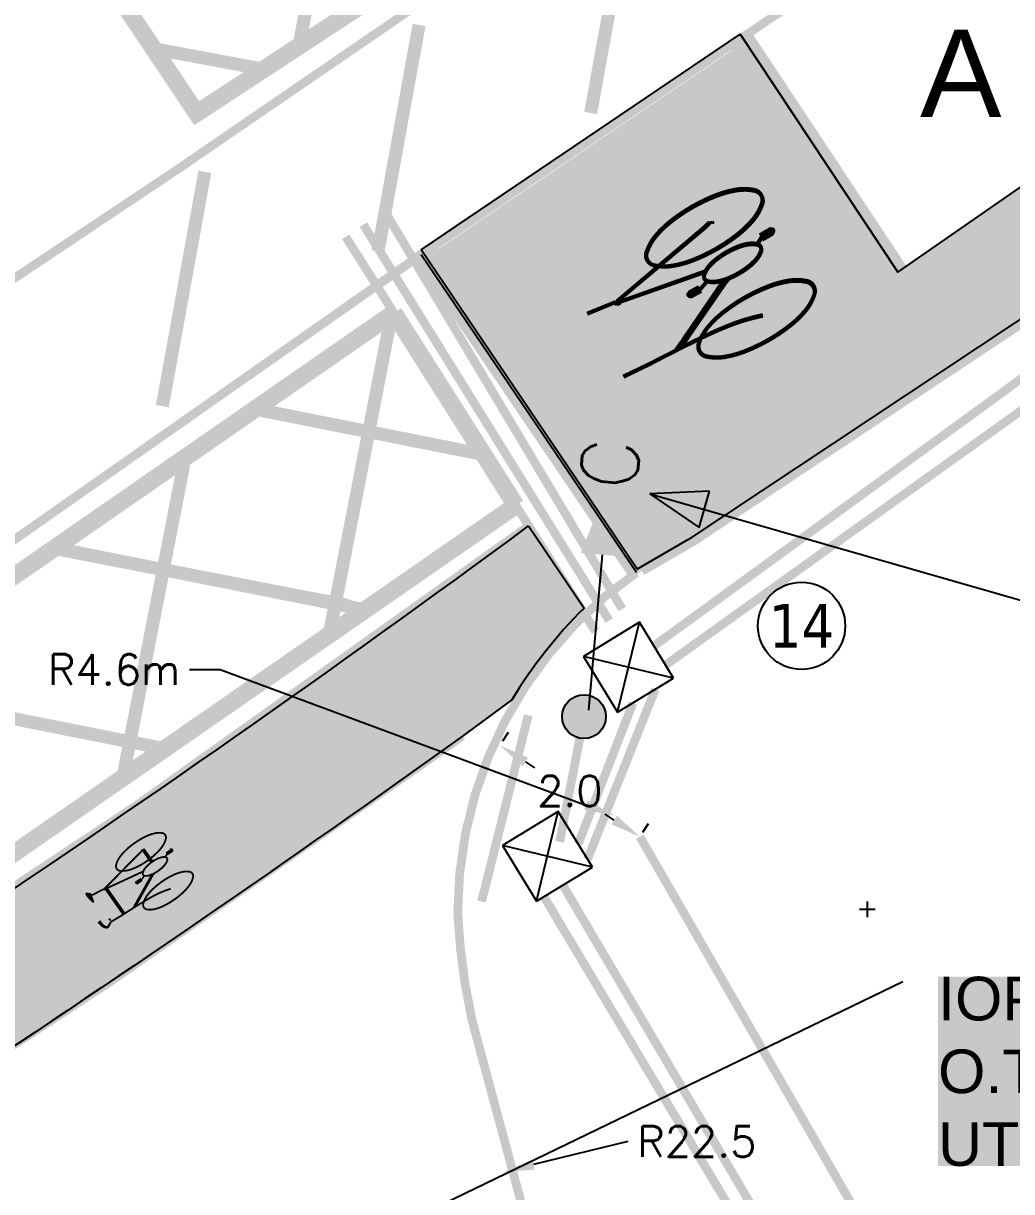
# Model space of a CAD drawing. Extents: x 375488 to 375825, y 165886 to 166087.
# Drawn here: x 375632.26 to 375643.58, y 165956.65 to 165970.04 of the extents above; entities that cross this region are included whole.
import ezdxf
from ezdxf.enums import TextEntityAlignment as Align

# ---------------------------------------------------------------- set-up
doc = ezdxf.new("R2010")
doc.units = 0
for name, pattern in [('1004', [6, 4, -2]), ('1010', [2, 1, -1]), ('1041', [2, 1, 0, 1]), ('1043', [2, 1, 0, 1]), ('1043_200', [100, 100, 0]), ('DASHED', [0.75, 0.5, -0.25]), ('DUCT1', [2, 1, -0.5, 0, -0.5]), ('LabelLeaderStyle', [100, 100, 0])]:
    doc.linetypes.add(name, pattern=pattern)
doc.layers.get('0').update_dxf_attribs({"linetype": 'CONTINUOUS'})
for name, color, linetype in [('00-Existing', 8, 'CONTINUOUS'), ('00-Prop', 7, 'CONTINUOUS'), ('00-Prop refreshed', 7, 'CONTINUOUS'), ('ducts', 3, 'CONTINUOUS'), ('ELEC LOOPS NEW', 1, 'CONTINUOUS'), ('Existing', 8, 'CONTINUOUS'), ('EXISTING DUCTS', 8, 'DUCT1'), ('GUARDRAIL PEDESTRIAN', 4, 'CONTINUOUS'), ('KTS_LINES_YEL', 50, 'CONTINUOUS'), ('KTS_SIGNALS', 4, 'CONTINUOUS'), ('KTS_SIGNALS_Labels', 160, 'CONTINUOUS'), ('LIMITOFADOPTION', 193, 'DASHED'), ('LINES', 7, 'CONTINUOUS'), ('NUMBERS', 7, 'CONTINUOUS'), ('Rd Marks White new', 7, 'CONTINUOUS'), ('Rd Marks yellow new', 40, 'CONTINUOUS'), ('ROAD MARKINGS WHITE', 7, 'CONTINUOUS'), ('SETOUT DIMS', 1, 'CONTINUOUS'), ('SETOUT KERBS AND ISLAND', 170, 'CONTINUOUS'), ('SIGSnumbers', 7, 'CONTINUOUS')]:
    doc.layers.add(name, color=color, linetype=linetype)
doc.styles.add('KTS_tahoma', font='tahoma.ttf')
doc.styles.get("Standard").update_dxf_attribs({"font": 'romans.shx'})
doc.dimstyles.get("Standard").update_dxf_attribs({"dimtxt": 0.18, "dimasz": 0.18, "dimexe": 0.18, "dimexo": 0.0625, "dimgap": 0.09, "dimtad": 0, "dimtih": 1, "dimtoh": 1, "dimdec": 4, "dimzin": 0, "dimdsep": 46, "dimtxsty": 'Standard', "dimcen": 0.09, "dimadec": 0, "dimazin": 0, "dimtfac": 1, "dimtdec": 4, "dimtofl": 0, "dimtmove": 0, "dimatfit": 3, "dimfxl": 1, "dimtolj": 1, "dimtzin": 0, "dimarcsym": 0})

# ---------------------------------------------------------------- blocks, each defined once
blk = doc.blocks.new('JBOX8')
at = {"color": 0, "linetype": 'ByBlock'}
for p, q in [((0.375, 0.375), (-0.375, 0.375)), ((-0.375, 0.375), (-0.375, -0.375)), ((-0.375, 0.375), (0.375, -0.375)), ((0.375, 0.375), (-0.375, -0.375)), ((0.375, -0.375), (0.375, 0.375)), ((-0.375, -0.375), (0.375, -0.375))]:
    blk.add_line(p, q, dxfattribs=at)
blk = doc.blocks.new('poleno')
at = {"layer": 'NUMBERS'}
blk.add_circle((0, 0), 1, dxfattribs=at)
at = {"layer": 'NUMBERS', "style": 'KTS_tahoma'}
blk.add_attdef('NUMBER', text='', height=1, dxfattribs=at).set_placement((0, 0), align=Align.MIDDLE)
blk = doc.blocks.new('1057l')
at = {"color": 0}
blk.add_line((-0.141, 0.933), (-0.095, 0.863), dxfattribs=at)
for points in [[(-0.492, 2.441, 0.0463, 0.0487, 0), (-0.501, 2.461, 0.0487, 0.0509, 0), (-0.51, 2.479, 0.0509, 0.0528, 0), (-0.518, 2.495, 0.0528, 0.0545, 0), (-0.525, 2.509, 0.0545, 0.056, 0), (-0.531, 2.522, 0.056, 0.0573, 0), (-0.536, 2.533, 0.0573, 0.0585, 0), (-0.54, 2.543, 0.0585, 0.0595, 0), (-0.543, 2.553, 0.0595, 0.0605, 0), (-0.546, 2.561, 0.0605, 0.0615, 0), (-0.547, 2.57, 0.0615, 0.0623, 0), (-0.547, 2.578, 0.0623, 0.0632, 0), (-0.545, 2.587, 0.0632, 0.0642, 0), (-0.542, 2.595, 0.0642, 0.0652, 0), (-0.537, 2.603, 0.0652, 0.0664, 0), (-0.53, 2.612, 0.0664, 0.0678, 0), (-0.52, 2.621, 0.0678, 0.0695, 0), (-0.508, 2.63, 0.0695, 0.0714, 0), (-0.493, 2.639, 0.0714, 0.0736, 0), (-0.474, 2.648, 0.0736, 0.0763, 0), (-0.451, 2.656, 0.0763, 0.0794, 0), (-0.423, 2.664, 0.0794, 0.0831, 0), (-0.389, 2.669, 0.0831, 0.0875, 0), (-0.348, 2.673, 0.0875, 0.0926, 0), (-0.3, 2.674, 0.0926, 0.0926, 0)], [(0.17, 2.508, 0.0463, 0.139, 0), (0.381, 2.5, 0.139, 0.0463, 0), (0.477, 2.541, 0.0463, 0.0463, 0)]]:
    blk.add_lwpolyline(points, format="xyseb", dxfattribs=at)
for points, const_width in [([(-0.511, 2.113), (-0.488, 2.438)], 0.0463), ([(0.299, 2.09), (0.345, 2.438)], 0.0463), ([(-0.673, 0.701), (-0.642, 0.805), (-0.616, 0.908), (-0.595, 1.01), (-0.579, 1.113), (-0.566, 1.216), (-0.555, 1.319), (-0.547, 1.423), (-0.54, 1.529), (-0.534, 1.635), (-0.528, 1.74), (-0.524, 1.838), (-0.519, 1.928), (-0.516, 2.003), (-0.513, 2.062), (-0.512, 2.1), (-0.511, 2.113)], 0.0463), ([(-0.511, 2.044), (0.253, 2.044)], 0.0926), ([(0.091, 1.025), (0.276, 2.044)], 0.0463), ([(0.245, 2.068), (0.277, 2.068)], 0.0463), ([(0.276, 2.044), (0.276, 2.113)], 0.0278), ([(0.53, 0.794), (0.298, 2.069)], 0.0463), ([(0.299, 2.044), (0.299, 2.113)], 0.0278), ([(-0.497, 1.703), (-0.508, 1.728)], 0.0278), ([(-0.465, 1.674), (-0.511, 1.766)], 0.0185), ([(-0.504, 1.729), (-0.507, 1.737)], 0.0185), ([(-0.442, 1.558), (-0.511, 1.697)], 0.0741), ([(-0.118, 0.886), (-0.442, 1.558)], 0.0732), ([(-0.118, 0.886), (-0.442, 1.558)], 0.0278), ([(-0.053, 1.173), (-0.051, 1.308)], 0.0926), ([(-0.074, 1.302), (-0.065, 1.314), (-0.055, 1.322), (-0.044, 1.322), (-0.037, 1.315), (-0.032, 1.302)], 0.0278), ([(-0.022, 1.076), (-0.065, 1.199)], 0.0421), ([(-0.141, 0.886), (-0.118, 0.817)], 0.0278), ([(0.53, 0.794), (0.554, 0.701)], 0.0463), ([(0.16, 0.701), (0.53, 0.701)], 0.0926), ([(0.554, 0.701), (0.53, 0.655)], 0.0278), ([(0.069, 0.344), (0.113, 0.261)], 0.0421), ([(0.113, 0.273), (0.113, 0.144)], 0.0926), ([(0.097, 0.143), (0.105, 0.124), (0.118, 0.121), (0.128, 0.135), (0.139, 0.158)], 0.0278)]:
    blk.add_lwpolyline(points, dxfattribs=dict(at, const_width=const_width))
at = {"color": 0, "const_width": 0.0463}
for points in [[(-0.673, 1.535, 0.213749), (-0.761, 1.495, 0.093897), (-0.87, 1.314, 0.050566), (-0.928, 1.09, 0.037992), (-0.951, 0.782, 0.037992), (-0.928, 0.475, 0.050566), (-0.87, 0.25, 0.093897), (-0.761, 0.069, 0.213749), (-0.673, 0.03, 0.213749), (-0.586, 0.069, 0.093897), (-0.477, 0.25, 0.050566), (-0.419, 0.475, 0.037992), (-0.395, 0.782, 0.037992), (-0.419, 1.09, 0.050566), (-0.477, 1.314, 0.093897), (-0.586, 1.495, 0.213749)], [(0.53, 1.535, 0.213749), (0.443, 1.495, 0.093897), (0.334, 1.314, 0.050566), (0.276, 1.09, 0.037992), (0.252, 0.782, 0.037992), (0.276, 0.475, 0.050566), (0.334, 0.25, 0.093897), (0.443, 0.069, 0.213749), (0.53, 0.03, 0.213749), (0.618, 0.069, 0.093897), (0.727, 0.25, 0.050566), (0.785, 0.475, 0.037992), (0.808, 0.782, 0.037992), (0.785, 1.09, 0.050566), (0.727, 1.314, 0.093897), (0.618, 1.495, 0.213749)], [(0.021, 1.072, 0.211848), (-0.023, 1.052, 0.094525), (-0.077, 0.963, 0.051213), (-0.106, 0.853, 0.038544), (-0.118, 0.701, 0.038544), (-0.106, 0.55, 0.051213), (-0.077, 0.439, 0.094525), (-0.023, 0.35, 0.211848), (0.021, 0.331, 0.211848), (0.065, 0.35, 0.094525), (0.119, 0.439, 0.051213), (0.148, 0.55, 0.038544), (0.16, 0.701, 0.038544), (0.148, 0.853, 0.051213), (0.119, 0.963, 0.094525), (0.065, 1.052, 0.211848)]]:
    blk.add_lwpolyline(points, format="xyb", close=True, dxfattribs=at)
at = {"color": 0}
for points in [[(-0.085, 1.304), (-0.084, 1.308), (-0.082, 1.311), (-0.081, 1.313), (-0.08, 1.316), (-0.078, 1.318), (-0.077, 1.32), (-0.076, 1.322), (-0.074, 1.323), (-0.073, 1.325), (-0.072, 1.326), (-0.07, 1.327), (-0.069, 1.328), (-0.068, 1.329), (-0.066, 1.33), (-0.065, 1.331), (-0.064, 1.332), (-0.063, 1.332), (-0.061, 1.333), (-0.06, 1.334), (-0.059, 1.334), (-0.057, 1.335), (-0.056, 1.335), (-0.055, 1.335), (-0.053, 1.336), (-0.052, 1.336), (-0.05, 1.336), (-0.049, 1.336), (-0.048, 1.335), (-0.046, 1.335), (-0.045, 1.335), (-0.044, 1.335), (-0.042, 1.334), (-0.041, 1.334), (-0.04, 1.333), (-0.039, 1.333), (-0.038, 1.332), (-0.037, 1.331), (-0.036, 1.331), (-0.035, 1.33), (-0.034, 1.329), (-0.034, 1.328), (-0.033, 1.328), (-0.032, 1.327), (-0.031, 1.326), (-0.03, 1.325), (-0.03, 1.324), (-0.029, 1.323), (-0.028, 1.322), (-0.027, 1.32), (-0.026, 1.319), (-0.025, 1.317), (-0.024, 1.315), (-0.023, 1.314), (-0.022, 1.312), (-0.021, 1.31), (-0.02, 1.308)], [(0.079, 0.144), (0.08, 0.138), (0.082, 0.133), (0.083, 0.128), (0.085, 0.124), (0.087, 0.121), (0.089, 0.118), (0.091, 0.115), (0.093, 0.113), (0.095, 0.111), (0.097, 0.109), (0.099, 0.107), (0.101, 0.105), (0.102, 0.103), (0.104, 0.102), (0.106, 0.101), (0.107, 0.1), (0.109, 0.099), (0.11, 0.099), (0.111, 0.098), (0.112, 0.098), (0.114, 0.098), (0.115, 0.098), (0.116, 0.098), (0.117, 0.099), (0.119, 0.099), (0.12, 0.1), (0.122, 0.101), (0.123, 0.102), (0.125, 0.104), (0.127, 0.105), (0.129, 0.107), (0.131, 0.11), (0.133, 0.112), (0.135, 0.115), (0.138, 0.119), (0.14, 0.123), (0.143, 0.127), (0.146, 0.132), (0.149, 0.138), (0.152, 0.144)]]:
    blk.add_lwpolyline(points, dxfattribs=at)
for points in [[(-0.086, 1.305), (-0.081, 1.314), (-0.074, 1.325), (-0.064, 1.332)], [(-0.074, 1.325), (-0.064, 1.332), (-0.053, 1.336), (-0.041, 1.335)], [(-0.053, 1.336), (-0.041, 1.335), (-0.033, 1.329), (-0.028, 1.323)], [(-0.033, 1.329), (-0.028, 1.323), (-0.022, 1.313), (-0.019, 1.308)], [(0.079, 0.143), (0.084, 0.124), (0.092, 0.11), (0.108, 0.098)], [(0.138, 0.117), (0.141, 0.127), (0.148, 0.137), (0.15, 0.144)], [(0.092, 0.11), (0.108, 0.098), (0.117, 0.098), (0.129, 0.106)], [(0.117, 0.098), (0.129, 0.106), (0.138, 0.117), (0.141, 0.127)]]:
    blk.add_solid(points, dxfattribs=at)
blk = doc.blocks.new('*D247')
at = {"layer": 'SETOUT DIMS', "color": 0, "lineweight": -2, "transparency": 16777216}
for p, q in [((375637.751, 165961.818), (375637.815, 165961.917)), ((375638.01, 165961.575), (375638.113, 165961.507)), ((375639.028, 165960.91), (375638.925, 165960.977)), ((375639.356, 165960.771), (375639.42, 165960.869))]:
    blk.add_line(p, q, dxfattribs=at)
at = {"layer": 'SETOUT DIMS', "color": 0, "transparency": 16777216}
for points in [[(375638.041, 165961.623), (375637.978, 165961.526), (375637.716, 165961.766)], [(375639.06, 165960.959), (375638.996, 165960.861), (375639.321, 165960.719)]]:
    blk.add_solid(points, dxfattribs=at)
at = {"layer": 'SETOUT DIMS', "color": 0, "transparency": 16777216, "insert": (375638.519, 165961.242), "char_height": 0.35, "attachment_point": 5}
blk.add_mtext('\\A1;2.0', dxfattribs=at)
blk = doc.blocks.new('*D248')
at = {"layer": 'SETOUT DIMS', "color": 0, "lineweight": -2, "transparency": 16777216}
for p, q in [((375634.163, 165962.634), (375634.513, 165962.634)), ((375634.513, 165962.634), (375638.702, 165961.082)), ((375641.928, 165959.797), (375641.928, 165959.977)), ((375641.838, 165959.887), (375642.018, 165959.887))]:
    blk.add_line(p, q, dxfattribs=at)
at = {"layer": 'SETOUT DIMS', "color": 0, "transparency": 16777216}
blk.add_solid([(375638.722, 165961.137), (375638.682, 165961.028), (375639.03, 165960.961)], dxfattribs=at)
at = {"layer": 'SETOUT DIMS', "color": 0, "transparency": 16777216, "insert": (375633.298, 165962.634), "char_height": 0.35, "attachment_point": 5}
blk.add_mtext('\\A1;R4.6m', dxfattribs=at)
blk = doc.blocks.new('*D249')
at = {"layer": 'SETOUT DIMS', "color": 0, "lineweight": -2, "transparency": 16777216}
blk.add_line((375639.184, 165957.227), (375638.103, 165956.962), dxfattribs=at)
at = {"layer": 'SETOUT DIMS', "color": 0, "transparency": 16777216}
blk.add_solid([(375638.089, 165957.018), (375638.117, 165956.905), (375637.763, 165956.878)], dxfattribs=at)
at = {"layer": 'SETOUT DIMS', "color": 0, "transparency": 16777216, "insert": (375639.974, 165957.227), "char_height": 0.35, "attachment_point": 5}
blk.add_mtext('\\A1;R22.5', dxfattribs=at)
blk = doc.blocks.new('HD077A')
at = {"linetype": 'Continuous'}
blk.add_line((1.375, 0), (0, 0), dxfattribs=at)
blk.add_solid([(1.375, -0.188), (1.375, 0.187), (2, 0)], dxfattribs=at)
blk.add_text('C', height=0.5).set_placement((2.179, 0), align=Align.MIDDLE)

msp = doc.modelspace()

# ---------------------------------------------------------------- hatches: boundary and pattern name
at = {"layer": '00-Prop', "true_color": 0xf7abae}
h = msp.add_hatch(color=241, dxfattribs=at)
h.dxf.hatch_style = 1
h.paths.add_polyline_path([(375640.55159, 165969.84729), (375636.89735, 165967.37373), (375639.37183, 165963.71811), (375639.96383, 165964.06123), (375657.38102, 165975.6196), (375665.43523, 165980.95366), (375679.0553, 165990.28454), (375677.19691, 165990.33998), (375667.24916, 165983.9064), (375653.7779, 165974.88946), (375649.18352, 165971.839), (375645.11545, 165969.15322), (375642.2757, 165967.18709)])
h = msp.add_hatch(color=241, dxfattribs=at)
h.dxf.hatch_style = 1
h.paths.add_polyline_path([(375624.26406, 165955.12411), (375623.67816, 165954.75878), (375624.48122, 165953.48704), (375625.01999, 165953.82845, 0.02158481), (375637.28938, 165961.87236), (375637.8542, 165962.2868, -0.05981332), (375638.68161, 165963.33889), (375638.04606, 165964.27906, -0.02456265)])
at = {"layer": 'Existing'}
h = msp.add_hatch(color=4, dxfattribs=at)
h.dxf.hatch_style = 1
h.paths.add_polyline_path([(375638.43104, 165962.09499, 1), (375638.93255, 165962.09499, 1)])
at = {"layer": 'KTS_SIGNALS_Labels', "transparency": 33554687}
msp.add_hatch(color=160, dxfattribs=at).paths.add_polyline_path([(375640.11947, 165964.67588), (375639.43519, 165964.64803), (375640.0004, 165964.2613)])

# ---------------------------------------------------------------- linework, layer by layer
at = {"color": 4, "linetype": 'Continuous'}
msp.add_line((375638.79376, 165964.10021), (375638.79376, 165964.10021), dxfattribs=at)
at = {"flags": 128}
msp.add_lwpolyline([(375642.33313, 165959.05747), (375636.61778, 165956.29218)], dxfattribs=at)
at = {"layer": '00-Existing', "color": 7, "flags": 128}
for points, const_width in [([(375640.47073, 165969.8598), (375642.27797, 165967.13208)], 0.3), ([(375642.27797, 165967.13208), (375645.38023, 165969.27255)], 0.1)]:
    msp.add_lwpolyline(points, dxfattribs=dict(at, const_width=const_width))
at = {"layer": '00-Prop', "color": 241, "true_color": 0xf7abae, "flags": 128}
msp.add_lwpolyline([(375636.8142, 165967.44123), (375640.46845, 165969.9148), (375642.27569, 165967.18708), (375645.11545, 165969.15321), (375649.18353, 165971.839), (375653.77791, 165974.88947), (375667.24917, 165983.9064), (375677.19691, 165990.33998), (375679.0553, 165990.28454), (375665.35209, 165981.02117), (375657.29787, 165975.6871), (375639.88068, 165964.12874), (375639.28869, 165963.78562)], close=True, dxfattribs=at)
at = {"layer": '00-Prop', "const_width": 0.3, "flags": 128}
msp.add_lwpolyline([(375636.85928, 165967.41362), (375639.33377, 165963.75801)], dxfattribs=at)
at = {"layer": '00-Prop', "flags": 128}
msp.add_lwpolyline([(375639.28135, 165963.74483), (375636.81648, 165967.38623)], dxfattribs=at)
at = {"layer": '00-Prop', "color": 241, "true_color": 0xf7abae, "flags": 128}
msp.add_lwpolyline([(375638.04606, 165964.27906), (375638.68161, 165963.33889, 0.05981332), (375637.8542, 165962.2868), (375637.28938, 165961.87236, -0.02158481), (375625.01999, 165953.82845), (375624.48122, 165953.48704), (375623.67816, 165954.75878), (375624.26406, 165955.12411, 0.02456265)], format="xyb", close=True, dxfattribs=at)
at = {"layer": '00-Prop', "linetype": '1010', "const_width": 0.1, "flags": 128}
for points in [[(375638.04606, 165964.27906, -0.02456265), (375624.26406, 165955.12411)], [(375637.28938, 165961.87236, -0.02158481), (375625.01999, 165953.82845, -0.02522737)]]:
    msp.add_lwpolyline(points, format="xyb", dxfattribs=at)
at = {"layer": '00-Prop refreshed'}
msp.add_line((375640.26387, 165967.03379), (375640.30121, 165967.10821), dxfattribs=at)
at = {"layer": '00-Prop refreshed', "linetype": '1004', "const_width": 0.1, "flags": 128}
for points in [[(375621.82686, 165960.58945), (375630.93686, 165966.30451), (375633.99334, 165968.34258), (375644.18708, 165975.33057), (375665.27669, 165989.34751)], [(375668.17483, 165988.78647), (375661.6527, 165984.09595), (375640.47073, 165969.8598), (375638.6436, 165968.62302), (375636.81648, 165967.38623), (375629.88519, 165962.53011), (375628.17134, 165961.32781), (375623.66929, 165958.5709)]]:
    msp.add_lwpolyline(points, dxfattribs=at)
at = {"layer": '00-Prop refreshed', "flags": 128}
for points, const_width in [([(375639.24553, 165971.70057), (375638.75722, 165969.00938)], 0.15), ([(375636.79162, 165970.01837), (375636.32102, 165967.42484)], 0.15), ([(375640.47073, 165969.8598), (375642.27797, 165967.13208)], 0.3), ([(375642.27797, 165967.13208), (375645.38023, 165969.27255)], 0.1), ([(375634.3377, 165968.33616), (375633.85052, 165965.65121)], 0.15)]:
    msp.add_lwpolyline(points, dxfattribs=dict(at, const_width=const_width))
at = {"layer": '00-Prop refreshed', "const_width": 0.04618}
for points in [[(375639.41076, 165967.31853, 0.21374915), (375639.48817, 165967.26187, 0.09389705), (375639.69881, 165967.25692, 0.05056578), (375639.92209, 165967.31747, 0.03799178), (375640.20013, 165967.44897, 0.03799178), (375640.45506, 165967.62103, 0.05056578), (375640.62104, 165967.78219, 0.09389705), (375640.72423, 165967.96589, 0.21374915), (375640.71498, 165968.06139, 0.21374915), (375640.63756, 165968.11805, 0.09389705), (375640.42692, 165968.123, 0.05056578), (375640.20364, 165968.06245, 0.03799178), (375639.92561, 165967.93095, 0.03799178), (375639.67067, 165967.75889, 0.05056578), (375639.5047, 165967.59773, 0.09389705), (375639.4015, 165967.41403, 0.21374915)], [(375640.06348, 165967.10568, 0.21184756), (375640.10213, 165967.07717, 0.09452539), (375640.206, 165967.0741, 0.05121271), (375640.31618, 165967.10357, 0.03854373), (375640.45309, 165967.16814, 0.03854373), (375640.57847, 165967.25296, 0.05121271), (375640.66002, 165967.3327, 0.09452539), (375640.71036, 165967.42361, 0.21184756), (375640.70556, 165967.47139, 0.21184756), (375640.66692, 165967.49989, 0.09452539), (375640.56304, 165967.50296, 0.05121271), (375640.45286, 165967.47349, 0.03854373), (375640.31595, 165967.40892, 0.03854373), (375640.19057, 165967.3241, 0.05121271), (375640.10902, 165967.24436, 0.09452539), (375640.05868, 165967.15345, 0.21184756)], [(375640.00504, 165966.27516, 0.21374915), (375640.08245, 165966.21849, 0.09389705), (375640.29309, 165966.21354, 0.05056578), (375640.51637, 165966.27409, 0.03799178), (375640.79441, 165966.4056, 0.03799178), (375641.04934, 165966.57766, 0.05056578), (375641.21532, 165966.73882, 0.09389705), (375641.31851, 165966.92252, 0.21374915), (375641.30926, 165967.01801, 0.21374915), (375641.23184, 165967.07468, 0.09389705), (375641.0212, 165967.07963, 0.05056578), (375640.79792, 165967.01908, 0.03799178), (375640.51989, 165966.88757, 0.03799178), (375640.26495, 165966.71551, 0.05056578), (375640.09898, 165966.55435, 0.09389705), (375639.99579, 165966.37065, 0.21374915)]]:
    msp.add_lwpolyline(points, format="xyb", close=True, dxfattribs=at)
at = {"layer": '00-Prop refreshed'}
for points, const_width in [([(375640.05283, 165967.68425), (375640.12167, 165967.75002)], 0.04618), ([(375640.31595, 165967.40892), (375640.13309, 165967.72996)], 0.09237), ([(375640.12167, 165967.75002), (375640.17322, 165967.75282)], 0.02771), ([(375640.05283, 165967.68425), (375639.06181, 165966.85357)], 0.04618), ([(375640.67056, 165967.50692), (375640.72078, 165967.58522)], 0.04198), ([(375640.71028, 165967.57924), (375640.82196, 165967.64285)], 0.09237), ([(375640.83057, 165967.62975), (375640.84342, 165967.6468), (375640.83936, 165967.65853), (375640.82217, 165967.66077), (375640.79656, 165967.65907)], 0.02771), ([(375640.06933, 165967.18873), (375639.09504, 165966.84639)], 0.04618), ([(375640.29257, 165967.07671), (375639.87069, 165966.46438)], 0.07297), ([(375640.29257, 165967.07671), (375639.87069, 165966.46438)], 0.02771), ([(375640.08076, 165967.06642), (375639.99522, 165966.96801)], 0.04198), ([(375640.304, 165967.05665), (375640.35277, 165967.111)], 0.02771), ([(375640.01201, 165966.99113), (375639.89385, 165966.92628)], 0.09237), ([(375639.91036, 165966.90949), (375639.89586, 165966.91191), (375639.88454, 165966.91621), (375639.8789, 165966.92611), (375639.88155, 165966.93496), (375639.89005, 165966.9461)], 0.02771), ([(375639.04348, 165966.8436), (375638.71965, 165966.7123)], 0.04618), ([(375639.08361, 165966.86646), (375639.02342, 165966.83217)], 0.02771), ([(375639.09504, 165966.84639), (375639.03485, 165966.81211)], 0.02771), ([(375639.08893, 165966.80794), (375639.07334, 165966.8353)], 0.04618), ([(375639.48361, 165966.16419), (375639.10647, 165966.82633)], 0.09237), ([(375640.72738, 165966.68658), (375640.62191, 165966.66278), (375640.51993, 165966.63435), (375640.42079, 165966.60176), (375640.32381, 165966.56551), (375640.22834, 165966.52607), (375640.13371, 165966.48391), (375640.03927, 165966.43953), (375639.94434, 165966.39339), (375639.84893, 165966.34619), (375639.75563, 165966.2995), (375639.66773, 165966.25511), (375639.58849, 165966.21479), (375639.52117, 165966.18032), (375639.46904, 165966.1535), (375639.43537, 165966.1361), (375639.42341, 165966.1299)], 0.04618), ([(375639.78179, 165966.38717), (375639.72439, 165966.30133)], 0.01847), ([(375639.87069, 165966.46438), (375639.78458, 165966.33561)], 0.07389), ([(375639.75318, 165966.32607), (375639.7473, 165966.31941)], 0.01847), ([(375639.77223, 165966.34485), (375639.75596, 165966.3229)], 0.02771), ([(375639.42341, 165966.1299), (375639.13108, 165965.98997)], 0.04618)]:
    msp.add_lwpolyline(points, dxfattribs=dict(at, const_width=const_width))
for points in [[(375640.8387, 165967.61348), (375640.8435, 165967.61763), (375640.84745, 165967.62156), (375640.85065, 165967.62528), (375640.85321, 165967.62882), (375640.85524, 165967.63218), (375640.85683, 165967.63538), (375640.8581, 165967.63844), (375640.85915, 165967.64136), (375640.86007, 165967.64417), (375640.86087, 165967.64685), (375640.86156, 165967.64939), (375640.86213, 165967.6518), (375640.86259, 165967.65407), (375640.86293, 165967.65619), (375640.86315, 165967.65814), (375640.86326, 165967.65994), (375640.86326, 165967.66156), (375640.86312, 165967.66303), (375640.86286, 165967.66437), (375640.86246, 165967.66559), (375640.86192, 165967.66671), (375640.86122, 165967.66774), (375640.86036, 165967.66871), (375640.85933, 165967.66964), (375640.85813, 165967.67052), (375640.85673, 165967.67138), (375640.85511, 165967.6722), (375640.85325, 165967.67298), (375640.85114, 165967.67372), (375640.84875, 165967.67441), (375640.84605, 165967.67506), (375640.84304, 165967.67565), (375640.83967, 165967.67618), (375640.83592, 165967.67665), (375640.83173, 165967.67702), (375640.82706, 165967.67728), (375640.82186, 165967.67741), (375640.81608, 165967.6774), (375640.80967, 165967.67722), (375640.8026, 165967.67687)], [(375639.91453, 165966.89887), (375639.91081, 165966.89834), (375639.90742, 165966.898), (375639.90434, 165966.89782), (375639.90154, 165966.8978), (375639.89898, 165966.8979), (375639.89663, 165966.89812), (375639.89448, 165966.89844), (375639.89248, 165966.89884), (375639.89061, 165966.89929), (375639.88885, 165966.89981), (375639.8872, 165966.90037), (375639.88564, 165966.90098), (375639.88417, 165966.90164), (375639.88276, 165966.90232), (375639.88142, 165966.90304), (375639.88012, 165966.90379), (375639.87886, 165966.90456), (375639.87765, 165966.90535), (375639.87648, 165966.90618), (375639.87536, 165966.90705), (375639.8743, 165966.90796), (375639.8733, 165966.90892), (375639.87237, 165966.90994), (375639.87151, 165966.91103), (375639.87072, 165966.91218), (375639.87001, 165966.91339), (375639.86938, 165966.91464), (375639.86882, 165966.91592), (375639.86834, 165966.91722), (375639.86794, 165966.91853), (375639.86762, 165966.91983), (375639.86738, 165966.92111), (375639.86722, 165966.92236), (375639.86714, 165966.92358), (375639.86712, 165966.92477), (375639.86716, 165966.92593), (375639.86725, 165966.92708), (375639.86739, 165966.9282), (375639.86756, 165966.92931), (375639.86777, 165966.9304), (375639.868, 165966.93148), (375639.86827, 165966.93256), (375639.86858, 165966.93365), (375639.86894, 165966.93477), (375639.86937, 165966.93593), (375639.86987, 165966.93714), (375639.87045, 165966.93841), (375639.87113, 165966.93976), (375639.8719, 165966.9412), (375639.87276, 165966.94273), (375639.87371, 165966.94433), (375639.87473, 165966.94601), (375639.87581, 165966.94777), (375639.87695, 165966.94959), (375639.87814, 165966.95147), (375639.87936, 165966.9534)]]:
    msp.add_lwpolyline(points, dxfattribs=at)
for points in [[(375638.74546, 165966.52535, 0.04618, 0.13855, 0), (375638.64752, 165966.71285, 0.13855, 0.04618, 0), (375638.565, 165966.77559, 0.04618, 0.04618, 0)], [(375639.13004, 165965.98554, 0.04618, 0.04862, 0), (375639.11699, 165965.967, 0.04862, 0.05077, 0), (375639.10561, 165965.95046, 0.05077, 0.05267, 0), (375639.09565, 165965.9358, 0.05267, 0.05435, 0), (375639.08687, 165965.92286, 0.05435, 0.05583, 0), (375639.07902, 165965.91151, 0.05583, 0.05714, 0), (375639.07186, 165965.90159, 0.05714, 0.05832, 0), (375639.06513, 165965.89297, 0.05832, 0.05938, 0), (375639.0586, 165965.8855, 0.05938, 0.06037, 0), (375639.05203, 165965.87907, 0.06037, 0.0613, 0), (375639.04522, 165965.87377, 0.0613, 0.06219, 0), (375639.03796, 165965.8697, 0.06219, 0.06309, 0), (375639.03007, 165965.86697, 0.06309, 0.06403, 0), (375639.02135, 165965.8657, 0.06403, 0.06508, 0), (375639.01161, 165965.86599, 0.06508, 0.06627, 0), (375639.00064, 165965.86797, 0.06627, 0.06766, 0), (375638.98826, 165965.87175, 0.06766, 0.06928, 0), (375638.97431, 165965.87753, 0.06928, 0.07118, 0), (375638.95877, 165965.886, 0.07118, 0.07342, 0), (375638.94166, 165965.8979, 0.07342, 0.07606, 0), (375638.923, 165965.91402, 0.07606, 0.0792, 0), (375638.90282, 165965.93512, 0.0792, 0.0829, 0), (375638.88112, 165965.96197, 0.0829, 0.08726, 0), (375638.85794, 165965.99534, 0.08726, 0.09237, 0), (375638.83329, 165966.036, 0.09237, 0.09237, 0)]]:
    msp.add_lwpolyline(points, format="xyseb", dxfattribs=at)
for points in [[(375640.83307, 165967.67855), (375640.82337, 165967.67639), (375640.81071, 165967.67701), (375640.80356, 165967.67518)], [(375640.86017, 165967.66937), (375640.84717, 165967.67539), (375640.83307, 165967.67855), (375640.82337, 165967.67639)], [(375640.83973, 165967.61407), (375640.85383, 165967.6277), (375640.86188, 165967.64236), (375640.8645, 165967.66176)], [(375640.86188, 165967.64236), (375640.8645, 165967.66176), (375640.86017, 165967.66937), (375640.84717, 165967.67539)], [(375639.87152, 165966.91076), (375639.86614, 165966.92214), (375639.86679, 165966.9318), (375639.86971, 165966.93939)], [(375639.89113, 165966.89819), (375639.87973, 165966.90356), (375639.87152, 165966.91076), (375639.86614, 165966.92214)], [(375639.86679, 165966.9318), (375639.86971, 165966.93939), (375639.87572, 165966.94876), (375639.87898, 165966.95408)], [(375639.91409, 165966.89772), (375639.90379, 165966.89779), (375639.89113, 165966.89819), (375639.87973, 165966.90356)]]:
    msp.add_solid(points, dxfattribs=at)
at = {"layer": 'ducts', "linetype": 'DUCT1', "const_width": 0.1, "flags": 128}
for points in [[(375639.48166, 165962.90323), (375646.20719, 165967.79811)], [(375639.61478, 165962.68518), (375646.38172, 165967.52691)], [(375641.74707, 165954.12948), (375638.2182, 165960.03904)], [(375641.92927, 165954.23874), (375638.44013, 165960.16228)]]:
    msp.add_lwpolyline(points, dxfattribs=at)
at = {"layer": 'ducts', "linetype": 'DUCT1', "const_width": 0.1, "elevation": 6.83334, "flags": 128}
for points in [[(375639.49783, 165962.40769), (375638.7212, 165960.46132)], [(375639.24178, 165962.25136), (375638.61453, 165960.63604)], [(375638.68292, 165962.10328), (375638.40255, 165960.65908)]]:
    msp.add_lwpolyline(points, dxfattribs=at)
at = {"layer": 'Existing', "color": 7}
msp.add_circle((375638.68179, 165962.09499, 4.65), 0.25076, dxfattribs=at)
at = {"layer": 'EXISTING DUCTS', "const_width": 0.1, "flags": 128}
for points in [[(375636.39234, 165967.89424), (375639.11904, 165963.32823)], [(375636.15324, 165967.73072), (375638.97017, 165963.1945)], [(375635.95094, 165967.59238), (375638.81331, 165963.07107)]]:
    msp.add_lwpolyline(points, dxfattribs=at)
at = {"layer": 'GUARDRAIL PEDESTRIAN', "const_width": 0.1}
msp.add_lwpolyline([(375637.5078, 165959.97701), (375638.04246, 165962.11031)], dxfattribs=at)
at = {"layer": 'KTS_LINES_YEL', "color": 40, "linetype": '1043_200', "const_width": 0.2, "flags": 128}
for points in [[(375636.50321, 165966.72003), (375629.25397, 165961.6958), (375623.74751, 165958.24292), (375622.95544, 165957.75997)], [(375636.50321, 165966.72003), (375637.89993, 165964.51381)], [(375637.89993, 165964.51381), (375630.69078, 165959.51736), (375625.11965, 165956.02393), (375624.31361, 165955.53246)]]:
    msp.add_lwpolyline(points, dxfattribs=at)
at = {"layer": 'KTS_LINES_YEL', "color": 40, "linetype": '1043', "const_width": 0.15, "flags": 128}
for points in [[(375635.7629, 165963.0327), (375636.4762, 165966.70131)], [(375634.91281, 165965.61777), (375637.5309, 165965.09672)], [(375633.39756, 165961.39335), (375634.09581, 165964.98458)], [(375632.59447, 165964.03079), (375636.22412, 165963.30841)], [(375630.27187, 165962.44465), (375633.87828, 165961.7269)]]:
    msp.add_lwpolyline(points, dxfattribs=at)
at = {"layer": 'KTS_SIGNALS_Labels', "color": 160, "linetype": 'LabelLeaderStyle', "flags": 128}
msp.add_lwpolyline([(375640.11947, 165964.67588), (375639.43519, 165964.64803), (375640.0004, 165964.2613)], close=True, dxfattribs=at)
msp.add_lwpolyline([(375639.43519, 165964.64803), (375650.25628, 165961.53996)], dxfattribs=at)
at = {"layer": 'LIMITOFADOPTION', "ltscale": 2, "const_width": 0.1, "flags": 128}
msp.add_lwpolyline([(375616.44297, 165945.09978), (375618.03925, 165945.17241), (375619.42804, 165944.52176), (375621.14371, 165943.15796), (375624.28767, 165940.6588), (375625.32717, 165941.3184), (375628.74704, 165938.62839), (375646.43821, 165948.37658), (375639.32138, 165960.71863), (375639.32138, 165960.71863)], dxfattribs=at)
at = {"layer": 'LINES', "linetype": 'Continuous'}
for p, q in [((375633.24801, 165959.77173), (375633.25515, 165959.76487)), ((375633.24815, 165959.76473), (375633.25501, 165959.77187))]:
    msp.add_line(p, q, dxfattribs=at)
msp.add_circle((375633.24759, 165959.77159, -0.0005), 0.0025, dxfattribs=at)
at = {"layer": 'Rd Marks White new', "linetype": '1004', "const_width": 0.1, "flags": 128}
for points in [[(375621.82686, 165960.58945), (375621.82686, 165960.58945), (375630.93686, 165966.30451), (375633.99334, 165968.34258), (375644.18708, 165975.33057), (375685.35384, 166002.69152)], [(375637.19871, 165967.66071), (375661.7533, 165984.16364)], [(375645.38023, 165969.27255), (375645.11773, 165969.09822), (375642.27797, 165967.13208)]]:
    msp.add_lwpolyline(points, dxfattribs=at)
at = {"layer": 'Rd Marks White new', "linetype": '1041', "const_width": 0.15}
for points in [[(375639.24553, 165971.70057), (375638.75722, 165969.00938)], [(375636.79162, 165970.01837), (375636.32102, 165967.42484)], [(375634.3377, 165968.33616), (375633.85052, 165965.65121)]]:
    msp.add_lwpolyline(points, dxfattribs=at)
at = {"layer": 'Rd Marks White new', "const_width": 0.3, "flags": 128}
msp.add_lwpolyline([(375640.47073, 165969.8598), (375642.27797, 165967.13208)], dxfattribs=at)
at = {"layer": 'Rd Marks White new', "linetype": '1004', "flags": 128}
msp.add_lwpolyline([(375637.19871, 165967.66071, 0.1, 0.1, 0), (375628.17134, 165961.32781, 0.1, 0.1, 0), (375623.66929, 165958.5709, 0, 0, 0)], format="xyseb", dxfattribs=at)
at = {"layer": 'Rd Marks yellow new'}
for p, q in [((375633.24801, 165959.77173), (375633.25515, 165959.76487)), ((375633.24815, 165959.76473), (375633.25501, 165959.77187))]:
    msp.add_line(p, q, dxfattribs=at)
at = {"layer": 'Rd Marks yellow new', "const_width": 0.2}
msp.add_lwpolyline([(375640.74338, 165973.26881), (375634.24416, 165969.00759), (375632.79934, 165971.16593), (375639.25722, 165975.48891)], close=True, dxfattribs=at)
at = {"layer": 'Rd Marks yellow new', "const_width": 0.15}
for points in [[(375636.08666, 165973.3665), (375635.41725, 165969.77673)], [(375635.01227, 165969.51121), (375633.74914, 165969.74708)], [(375632.58771, 165964.02617), (375635.97567, 165963.36776)]]:
    msp.add_lwpolyline(points, dxfattribs=at)
at = {"layer": 'Rd Marks yellow new'}
msp.add_circle((375633.24759, 165959.77159, -0.0005), 0.0025, dxfattribs=at)
at = {"layer": 'ROAD MARKINGS WHITE', "color": 7}
msp.add_line((375633.72365, 165960.25895), (375633.73725, 165960.29396), dxfattribs=at)
at = {"layer": 'ROAD MARKINGS WHITE', "color": 7, "const_width": 0.02083}
for points in [[(375633.32837, 165960.35048, 0.21374915), (375633.36555, 165960.32833, 0.09389705), (375633.46037, 165960.33508, 0.05056578), (375633.55807, 165960.37179, 0.03799178), (375633.67734, 165960.4427, 0.03799178), (375633.7845, 165960.53084, 0.05056578), (375633.85218, 165960.61029, 0.09389705), (375633.8907, 165960.69719, 0.21374915), (375633.88247, 165960.73969, 0.21374915), (375633.84529, 165960.76184, 0.09389705), (375633.75047, 165960.75509, 0.05056578), (375633.65277, 165960.71838, 0.03799178), (375633.5335, 165960.64747, 0.03799178), (375633.42634, 165960.55933, 0.05056578), (375633.35866, 165960.47988, 0.09389705), (375633.32014, 165960.39298, 0.21374915)], [(375633.63059, 165960.28269, 0.21184756), (375633.64916, 165960.27154, 0.09452539), (375633.69595, 165960.27459, 0.05121271), (375633.74418, 165960.29251, 0.03854373), (375633.80291, 165960.32735, 0.03854373), (375633.85561, 165960.37079, 0.05121271), (375633.88884, 165960.41007, 0.09452539), (375633.90758, 165960.45305, 0.21184756), (375633.90338, 165960.4743, 0.21184756), (375633.88481, 165960.48546, 0.09452539), (375633.83803, 165960.48241, 0.05121271), (375633.7898, 165960.46448, 0.03854373), (375633.73106, 165960.42965, 0.03854373), (375633.67837, 165960.38621, 0.05121271), (375633.64514, 165960.34692, 0.09452539), (375633.6264, 165960.30395, 0.21184756)], [(375633.63973, 165959.9072, 0.21374915), (375633.67691, 165959.88504, 0.09389705), (375633.77173, 165959.8918, 0.05056578), (375633.86943, 165959.9285, 0.03799178), (375633.9887, 165959.99941, 0.03799178), (375634.09587, 165960.08755, 0.05056578), (375634.16354, 165960.16701, 0.09389705), (375634.20206, 165960.25391, 0.21374915), (375634.19384, 165960.2964, 0.21374915), (375634.15665, 165960.31855, 0.09389705), (375634.06184, 165960.3118, 0.05056578), (375633.96414, 165960.27509, 0.03799178), (375633.84487, 165960.20418, 0.03799178), (375633.7377, 165960.11604, 0.05056578), (375633.67003, 165960.03659, 0.09389705), (375633.63151, 165959.94969, 0.21374915)]]:
    msp.add_lwpolyline(points, format="xyb", close=True, dxfattribs=at)
at = {"layer": 'ROAD MARKINGS WHITE', "color": 7}
for points, const_width in [([(375633.60116, 165960.54209), (375633.19146, 165960.12679)], 0.02083), ([(375633.60116, 165960.54209), (375633.62927, 165960.57457)], 0.02083), ([(375633.73106, 165960.42965), (375633.63526, 165960.56604)], 0.04167), ([(375633.62927, 165960.57457), (375633.65231, 165960.57802)], 0.0125), ([(375633.88615, 165960.48877), (375633.90537, 165960.52607)], 0.01894), ([(375633.90091, 165960.52294), (375633.94836, 165960.55627)], 0.04167), ([(375633.95278, 165960.55075), (375633.95783, 165960.55896), (375633.9555, 165960.56405), (375633.94769, 165960.56433), (375633.93626, 165960.56247)], 0.0125), ([(375633.62968, 165960.32024), (375633.20669, 165960.12498)], 0.02083), ([(375633.61236, 165960.22905), (375633.56205, 165960.19489)], 0.04167), ([(375633.73472, 165960.27945), (375633.57133, 165959.98646)], 0.03292), ([(375633.73472, 165960.27945), (375633.57133, 165959.98646)], 0.0125), ([(375633.64002, 165960.2658), (375633.6058, 165960.21795)], 0.01894), ([(375633.7407, 165960.27092), (375633.76029, 165960.29741)], 0.0125), ([(375633.18365, 165960.12153), (375633.0438, 165960.04876)], 0.02083), ([(375633.2007, 165960.1335), (375633.17513, 165960.11554)], 0.0125), ([(375633.20669, 165960.12498), (375633.18111, 165960.10702)], 0.0125), ([(375633.20558, 165960.10745), (375633.19742, 165960.11907)], 0.02083), ([(375633.41027, 165959.83514), (375633.21268, 165960.11645)], 0.04167), ([(375633.94662, 165960.12276), (375633.90027, 165960.10757), (375633.85568, 165960.09045), (375633.81254, 165960.0716), (375633.77053, 165960.05118), (375633.72933, 165960.0294), (375633.68863, 165960.00644), (375633.6481, 165959.98248), (375633.60743, 165959.95771), (375633.56659, 165959.93245), (375633.52668, 165959.9075), (375633.48909, 165959.88382), (375633.45522, 165959.86233), (375633.42645, 165959.84399), (375633.40418, 165959.82972), (375633.3898, 165959.82047), (375633.3847, 165959.81717)], 0.02083), ([(375633.57018, 165960.18806), (375633.56356, 165960.18853), (375633.5583, 165960.18997), (375633.55534, 165960.19418), (375633.55616, 165960.19827), (375633.5595, 165960.20363)], 0.0125), ([(375633.53469, 165959.94799), (375633.51257, 165959.90699)], 0.00833), ([(375633.57133, 165959.98646), (375633.53814, 165959.92495)], 0.03334), ([(375633.3847, 165959.81717), (375633.25936, 165959.74187)], 0.02083), ([(375633.52444, 165959.91933), (375633.52209, 165959.91609)], 0.00833), ([(375633.5322, 165959.92858), (375633.52583, 165959.91803)], 0.0125)]:
    msp.add_lwpolyline(points, dxfattribs=dict(at, const_width=const_width))
for points in [[(375633.95712, 165960.54379), (375633.9591, 165960.54586), (375633.96071, 165960.54779), (375633.96199, 165960.5496), (375633.96299, 165960.5513), (375633.96376, 165960.5529), (375633.96434, 165960.5544), (375633.96477, 165960.55583), (375633.96512, 165960.55719), (375633.96541, 165960.55848), (375633.96566, 165960.55972), (375633.96586, 165960.5609), (375633.96601, 165960.562), (375633.96612, 165960.56304), (375633.96619, 165960.564), (375633.9662, 165960.56489), (375633.96618, 165960.5657), (375633.96611, 165960.56643), (375633.96598, 165960.56709), (375633.96581, 165960.56768), (375633.96558, 165960.56821), (375633.96529, 165960.56869), (375633.96493, 165960.56912), (375633.9645, 165960.56952), (375633.964, 165960.56989), (375633.96342, 165960.57024), (375633.96276, 165960.57056), (375633.96199, 165960.57086), (375633.96113, 165960.57114), (375633.96015, 165960.57138), (375633.95904, 165960.57159), (375633.9578, 165960.57176), (375633.95642, 165960.5719), (375633.95489, 165960.572), (375633.95319, 165960.57204), (375633.95129, 165960.57203), (375633.94918, 165960.57195), (375633.94684, 165960.57179), (375633.94424, 165960.57154), (375633.94137, 165960.57118), (375633.93821, 165960.57072)], [(375633.57251, 165960.18346), (375633.57086, 165960.18307), (375633.56935, 165960.18277), (375633.56797, 165960.18256), (375633.56672, 165960.18243), (375633.56556, 165960.18237), (375633.5645, 165960.18237), (375633.56352, 165960.18242), (375633.5626, 165960.18251), (375633.56174, 165960.18264), (375633.56093, 165960.18279), (375633.56017, 165960.18298), (375633.55944, 165960.18318), (375633.55875, 165960.18341), (375633.55809, 165960.18366), (375633.55746, 165960.18393), (375633.55684, 165960.18421), (375633.55624, 165960.1845), (375633.55566, 165960.1848), (375633.5551, 165960.18513), (375633.55457, 165960.18547), (375633.55405, 165960.18583), (375633.55356, 165960.18622), (375633.5531, 165960.18664), (375633.55266, 165960.18709), (375633.55226, 165960.18758), (375633.55189, 165960.18809), (375633.55155, 165960.18862), (375633.55125, 165960.18918), (375633.55098, 165960.18974), (375633.55074, 165960.19031), (375633.55055, 165960.19088), (375633.55038, 165960.19144), (375633.55026, 165960.192), (375633.55017, 165960.19254), (375633.55011, 165960.19308), (375633.55008, 165960.1936), (375633.55007, 165960.19412), (375633.55008, 165960.19463), (375633.55011, 165960.19513), (375633.55016, 165960.19563), (375633.55022, 165960.19613), (375633.55029, 165960.19662), (375633.55039, 165960.19713), (375633.5505, 165960.19765), (375633.55064, 165960.19818), (375633.55082, 165960.19875), (375633.55102, 165960.19935), (375633.55127, 165960.19998), (375633.55155, 165960.20066), (375633.55188, 165960.20138), (375633.55223, 165960.20214), (375633.55262, 165960.20294), (375633.55303, 165960.20378), (375633.55347, 165960.20464), (375633.55392, 165960.20554), (375633.55439, 165960.20646)]]:
    msp.add_lwpolyline(points, dxfattribs=at)
for points in [[(375633.06336, 165959.96589, 0.02083, 0.06251, 0), (375633.01138, 165960.04593, 0.06251, 0.02083, 0), (375632.97165, 165960.0706, 0.02083, 0.02083, 0)], [(375633.25909, 165959.73984, 0.02083, 0.02193, 0), (375633.25402, 165959.73095, 0.02193, 0.0229, 0), (375633.24961, 165959.72304, 0.0229, 0.02376, 0), (375633.24576, 165959.71603, 0.02376, 0.02452, 0), (375633.24237, 165959.70985, 0.02452, 0.02519, 0), (375633.23933, 165959.70441, 0.02519, 0.02578, 0), (375633.23653, 165959.69966, 0.02578, 0.02631, 0), (375633.23388, 165959.6955, 0.02631, 0.02679, 0), (375633.23126, 165959.69186, 0.02679, 0.02724, 0), (375633.22859, 165959.6887, 0.02724, 0.02765, 0), (375633.22575, 165959.68602, 0.02765, 0.02806, 0), (375633.22267, 165959.68389, 0.02806, 0.02846, 0), (375633.21924, 165959.68233, 0.02846, 0.02889, 0), (375633.21538, 165959.68138, 0.02889, 0.02936, 0), (375633.21099, 165959.6811, 0.02936, 0.0299, 0), (375633.20598, 165959.68152, 0.0299, 0.03052, 0), (375633.20026, 165959.68269, 0.03052, 0.03126, 0), (375633.19375, 165959.68469, 0.03126, 0.03211, 0), (375633.18641, 165959.68783, 0.03211, 0.03312, 0), (375633.17822, 165959.69245, 0.03312, 0.03432, 0), (375633.16915, 165959.6989, 0.03432, 0.03573, 0), (375633.15918, 165959.70751, 0.03573, 0.0374, 0), (375633.1483, 165959.71865, 0.0374, 0.03937, 0), (375633.13646, 165959.73265, 0.03937, 0.04167, 0), (375633.12366, 165959.74986, 0.04167, 0.04167, 0)]]:
    msp.add_lwpolyline(points, format="xyseb", dxfattribs=at)
for points in [[(375633.95182, 165960.57278), (375633.94756, 165960.57139), (375633.94185, 165960.57113), (375633.93871, 165960.57)], [(375633.96439, 165960.56981), (375633.95829, 165960.57196), (375633.95182, 165960.57278), (375633.94756, 165960.57139)], [(375633.95756, 165960.5441), (375633.96332, 165960.55082), (375633.96631, 165960.55775), (375633.96666, 165960.56657)], [(375633.96631, 165960.55775), (375633.96666, 165960.56657), (375633.96439, 165960.56981), (375633.95829, 165960.57196)], [(375633.54966, 165960.19622), (375633.55065, 165960.19976), (375633.55295, 165960.20422), (375633.55419, 165960.20675)], [(375633.55268, 165960.18697), (375633.54978, 165960.19185), (375633.54966, 165960.19622), (375633.55065, 165960.19976)], [(375633.56202, 165960.18216), (375633.55667, 165960.18409), (375633.55268, 165960.18697), (375633.54978, 165960.19185)], [(375633.57236, 165960.18293), (375633.56773, 165960.18252), (375633.56202, 165960.18216), (375633.55667, 165960.18409)]]:
    msp.add_solid(points, dxfattribs=at)
at = {"layer": 'SETOUT KERBS AND ISLAND', "const_width": 0.1, "flags": 128}
msp.add_lwpolyline([(375642.92523, 165946.70835), (375642.24016, 165947.62324), (375642.0062, 165947.96337, -0.03985626), (375639.7391, 165951.89693, -0.05411025), (375637.39655, 165958.62472, -0.04199929), (375637.23455, 165959.8407, -0.24630488), (375639.28135, 165963.74483, -1.73843531)], format="xyb", dxfattribs=at)

# ---------------------------------------------------------------- block references
at = {"layer": 'ducts', "rotation": 211.4051304880855}
for p in [(375639.19097, 165962.6597), (375638.2618, 165960.49413)]:
    msp.add_blockref('JBOX8', p, dxfattribs=at)
at = {"layer": 'KTS_SIGNALS', "color": 30, "xscale": 1.299317458728702, "yscale": 1.299317458728702, "zscale": 1.299317458728702, "rotation": 85.01837217584144}
msp.add_blockref('HD077A', (375638.73235, 165962.1687), dxfattribs=at)
at = {"layer": 'Rd Marks White new', "rotation": 119.9620638846441}
msp.add_blockref('1057l', (375641.00124, 165967.62818), dxfattribs=at)
at = {"layer": 'SIGSnumbers', "xscale": 0.5, "yscale": 0.5, "zscale": 0.5}
msp.add_blockref('poleno', (375641.17383, 165963.13481), dxfattribs=at).add_auto_attribs({'NUMBER': '14'})

# ---------------------------------------------------------------- texts
at = {"insert": (375642.53214, 165969.96561), "char_height": 1, "attachment_point": 1}
msp.add_mtext_dynamic_manual_height_columns('{\\fArial|b0|i0|c0|p34;A}', width=1.8581119, gutter_width=1.5, heights=[0], dxfattribs=at)
at = {"layer": 'ELEC LOOPS NEW', "insert": (375642.73744, 165959.11467), "char_height": 0.5, "attachment_point": 1, "bg_fill": 1, "box_fill_scale": 1, "bg_fill_color": 7, "bg_fill_true_color": 16777215, "bg_fill_transparency": 0}
msp.add_mtext_dynamic_manual_height_columns("{\\fArial|b0|i0|c0|p34;IOP 8:  Un-named (IOA'd to 13)\\PO.T.U 59: N04121D2 \\PUTC Sc6 Bit 41: N04121C1}", width=10.8090651, gutter_width=1.5, heights=[0], dxfattribs=at)

# ---------------------------------------------------------------- dimensions: what is measured, and where the dimension line sits
at = {"layer": 'SETOUT DIMS'}
dim = msp.add_radius_dim(center=(375641.92831, 165959.88681), mpoint=(375639.03014, 165960.96066), text='R4.6m', dimstyle='Standard', override={"dimtxt": 0.35, "dimasz": 0.35, "dimdec": 1, "dimzin": 8}, dxfattribs=at)
dim.commit()
dim.dimension.update_dxf_attribs({"geometry": '*D248', "text_midpoint": (375633.29782, 165962.63445), "dimtype": 164})
dim = msp.add_radius_dim(center=(375659.57071, 165962.22829), mpoint=(375637.7632, 165956.87843), dimstyle='Standard', override={"dimtxt": 0.35, "dimasz": 0.35, "dimdec": 1, "dimzin": 8}, dxfattribs=at)
dim.commit()
dim.dimension.update_dxf_attribs({"geometry": '*D249', "text_midpoint": (375639.18432, 165957.22706), "dimtype": 164})
dim = msp.add_aligned_dim(p1=(375639.32138, 165960.71863), p2=(375637.7164, 165961.76577), distance=0, text='2.0', dimstyle='Standard', override={"dimtxt": 0.35, "dimasz": 0.35, "dimdec": 1, "dimzin": 8}, dxfattribs=at)
dim.commit()
dim.dimension.update_dxf_attribs({"geometry": '*D247', "text_midpoint": (375638.51889, 165961.2422)})

doc.saveas('drawing.dxf')
